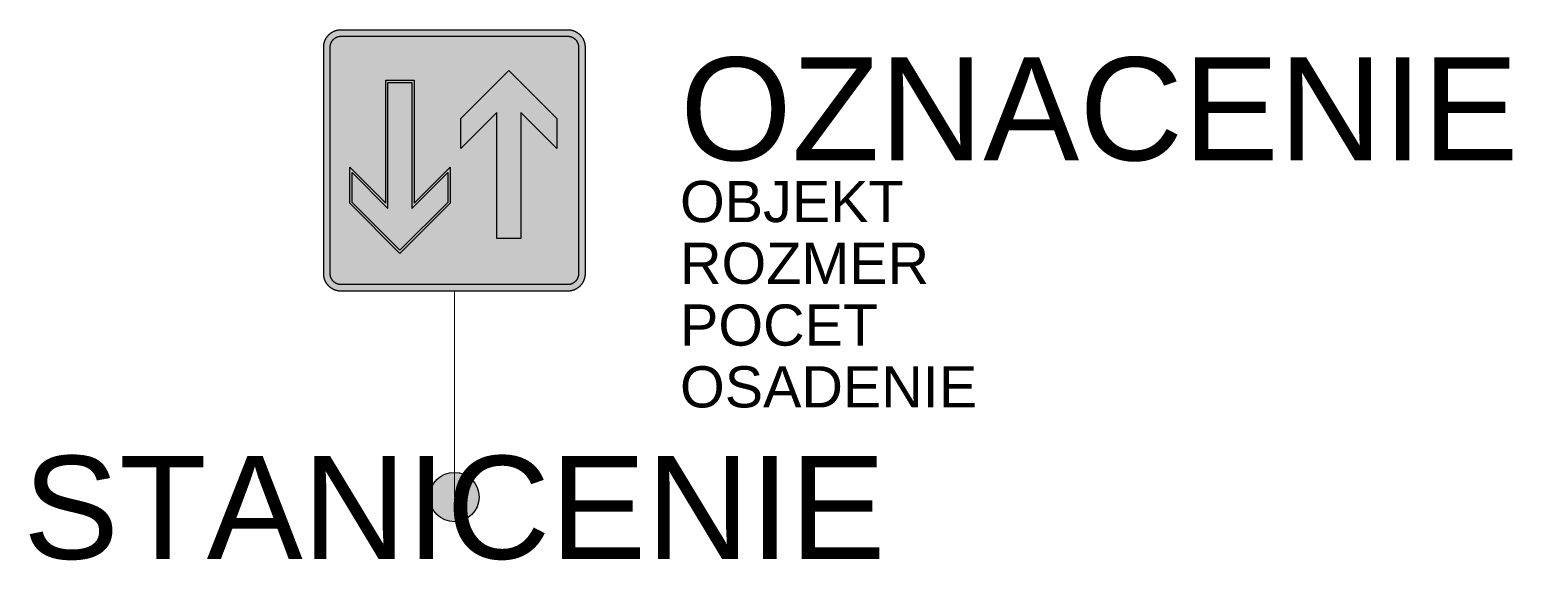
# Model space of a CAD drawing. Header units: metres. Extents: x -10.3 to 25.7, y -1.5 to 11.4.
import ezdxf
from ezdxf.enums import TextEntityAlignment as Align

# ---------------------------------------------------------------- set-up
doc = ezdxf.new("R2010")
doc.units = ezdxf.units.M
doc.layers.get('Defpoints').update_dxf_attribs({"color": 140, "lineweight": 5})
doc.styles.get("Standard").update_dxf_attribs({"font": 'arial.ttf'})

msp = doc.modelspace()

# ---------------------------------------------------------------- hatches: boundary and pattern name
at = {"true_color": 0xf1efea}
for points in [[(-2.752, 5), (-2.757, 5), (-2.762, 5), (-2.767, 5), (-2.773, 5), (-2.778, 5.001), (-2.783, 5.001), (-2.788, 5.002), (-2.793, 5.002), (-2.799, 5.003), (-2.804, 5.003), (-2.809, 5.004), (-2.814, 5.005), (-2.819, 5.005), (-2.824, 5.006), (-2.83, 5.007), (-2.835, 5.008), (-2.84, 5.009), (-2.845, 5.01), (-2.85, 5.012), (-2.855, 5.013), (-2.86, 5.014), (-2.865, 5.015), (-2.87, 5.017), (-2.875, 5.018), (-2.88, 5.02), (-2.885, 5.021), (-2.89, 5.023), (-2.894, 5.025), (-2.899, 5.027), (-2.904, 5.028), (-2.909, 5.03), (-2.914, 5.032), (-2.918, 5.034), (-2.923, 5.036), (-2.928, 5.038), (-2.933, 5.041), (-2.937, 5.043), (-2.942, 5.045), (-2.946, 5.047), (-2.951, 5.05), (-2.956, 5.052), (-2.96, 5.055), (-2.965, 5.057), (-2.969, 5.06), (-2.973, 5.063), (-2.978, 5.065), (-2.982, 5.068), (-2.987, 5.071), (-2.991, 5.074), (-2.995, 5.077), (-2.999, 5.08), (-3.004, 5.083), (-3.008, 5.086), (-3.012, 5.089), (-3.016, 5.093), (-3.02, 5.096), (-3.024, 5.099), (-3.028, 5.103), (-3.032, 5.106), (-3.036, 5.109), (-3.04, 5.113), (-3.044, 5.117), (-3.047, 5.12), (-3.051, 5.124), (-3.055, 5.128), (-3.058, 5.131), (-3.062, 5.135), (-3.065, 5.139), (-3.069, 5.143), (-3.072, 5.147), (-3.076, 5.151), (-3.079, 5.155), (-3.082, 5.159), (-3.086, 5.163), (-3.089, 5.167), (-3.092, 5.171), (-3.095, 5.176), (-3.098, 5.18), (-3.101, 5.184), (-3.104, 5.188), (-3.107, 5.193), (-3.109, 5.197), (-3.112, 5.201), (-3.115, 5.206), (-3.118, 5.21), (-3.12, 5.215), (-3.123, 5.219), (-3.125, 5.224), (-3.128, 5.229), (-3.13, 5.233), (-3.132, 5.238), (-3.134, 5.242), (-3.137, 5.247), (-3.139, 5.252), (-3.141, 5.256), (-3.143, 5.261), (-3.145, 5.266), (-3.147, 5.271), (-3.148, 5.276), (-3.15, 5.281), (-3.152, 5.285), (-3.154, 5.29), (-3.155, 5.295), (-3.157, 5.3), (-3.158, 5.305), (-3.16, 5.31), (-3.161, 5.315), (-3.162, 5.32), (-3.164, 5.325), (-3.165, 5.33), (-3.166, 5.335), (-3.167, 5.34), (-3.168, 5.345), (-3.169, 5.351), (-3.17, 5.356), (-3.17, 5.361), (-3.171, 5.366), (-3.172, 5.371), (-3.172, 5.376), (-3.173, 5.381), (-3.173, 5.387), (-3.174, 5.392), (-3.174, 5.397), (-3.174, 5.402), (-3.175, 5.408), (-3.175, 5.413), (-3.175, 5.418), (-3.175, 5.423), (-3.175, 10.927), (-3.175, 10.932), (-3.175, 10.937), (-3.175, 10.942), (-3.174, 10.948), (-3.174, 10.953), (-3.174, 10.958), (-3.173, 10.963), (-3.173, 10.968), (-3.172, 10.974), (-3.172, 10.979), (-3.171, 10.984), (-3.17, 10.989), (-3.17, 10.994), (-3.169, 10.999), (-3.168, 11.004), (-3.167, 11.01), (-3.166, 11.015), (-3.165, 11.02), (-3.164, 11.025), (-3.162, 11.03), (-3.161, 11.035), (-3.16, 11.04), (-3.158, 11.045), (-3.157, 11.05), (-3.155, 11.055), (-3.154, 11.06), (-3.152, 11.064), (-3.15, 11.069), (-3.148, 11.074), (-3.147, 11.079), (-3.145, 11.084), (-3.143, 11.089), (-3.141, 11.093), (-3.139, 11.098), (-3.137, 11.103), (-3.134, 11.108), (-3.132, 11.112), (-3.13, 11.117), (-3.128, 11.121), (-3.125, 11.126), (-3.123, 11.131), (-3.12, 11.135), (-3.118, 11.14), (-3.115, 11.144), (-3.112, 11.148), (-3.109, 11.153), (-3.107, 11.157), (-3.104, 11.161), (-3.101, 11.166), (-3.098, 11.17), (-3.095, 11.174), (-3.092, 11.178), (-3.089, 11.183), (-3.086, 11.187), (-3.082, 11.191), (-3.079, 11.195), (-3.076, 11.199), (-3.072, 11.203), (-3.069, 11.207), (-3.065, 11.211), (-3.062, 11.215), (-3.058, 11.218), (-3.055, 11.222), (-3.051, 11.226), (-3.047, 11.23), (-3.044, 11.233), (-3.04, 11.237), (-3.036, 11.24), (-3.032, 11.244), (-3.028, 11.247), (-3.024, 11.251), (-3.02, 11.254), (-3.016, 11.257), (-3.012, 11.261), (-3.008, 11.264), (-3.004, 11.267), (-2.999, 11.27), (-2.995, 11.273), (-2.991, 11.276), (-2.987, 11.279), (-2.982, 11.282), (-2.978, 11.284), (-2.973, 11.287), (-2.969, 11.29), (-2.965, 11.293), (-2.96, 11.295), (-2.956, 11.298), (-2.951, 11.3), (-2.946, 11.302), (-2.942, 11.305), (-2.937, 11.307), (-2.933, 11.309), (-2.928, 11.312), (-2.923, 11.314), (-2.918, 11.316), (-2.914, 11.318), (-2.909, 11.32), (-2.904, 11.322), (-2.899, 11.323), (-2.894, 11.325), (-2.89, 11.327), (-2.885, 11.329), (-2.88, 11.33), (-2.875, 11.332), (-2.87, 11.333), (-2.865, 11.335), (-2.86, 11.336), (-2.855, 11.337), (-2.85, 11.338), (-2.845, 11.34), (-2.84, 11.341), (-2.835, 11.342), (-2.83, 11.343), (-2.824, 11.344), (-2.819, 11.345), (-2.814, 11.345), (-2.809, 11.346), (-2.804, 11.347), (-2.799, 11.347), (-2.793, 11.348), (-2.788, 11.348), (-2.783, 11.349), (-2.778, 11.349), (-2.773, 11.349), (-2.767, 11.35), (-2.762, 11.35), (-2.757, 11.35), (-2.752, 11.35), (2.752, 11.35), (2.757, 11.35), (2.762, 11.35), (2.767, 11.35), (2.773, 11.349), (2.778, 11.349), (2.783, 11.349), (2.788, 11.348), (2.793, 11.348), (2.799, 11.347), (2.804, 11.347), (2.809, 11.346), (2.814, 11.345), (2.819, 11.345), (2.824, 11.344), (2.83, 11.343), (2.835, 11.342), (2.84, 11.341), (2.845, 11.34), (2.85, 11.338), (2.855, 11.337), (2.86, 11.336), (2.865, 11.335), (2.87, 11.333), (2.875, 11.332), (2.88, 11.33), (2.885, 11.329), (2.89, 11.327), (2.894, 11.325), (2.899, 11.323), (2.904, 11.322), (2.909, 11.32), (2.914, 11.318), (2.918, 11.316), (2.923, 11.314), (2.928, 11.312), (2.933, 11.309), (2.937, 11.307), (2.942, 11.305), (2.946, 11.302), (2.951, 11.3), (2.956, 11.298), (2.96, 11.295), (2.965, 11.293), (2.969, 11.29), (2.973, 11.287), (2.978, 11.284), (2.982, 11.282), (2.987, 11.279), (2.991, 11.276), (2.995, 11.273), (2.999, 11.27), (3.003, 11.267), (3.008, 11.264), (3.012, 11.261), (3.016, 11.257), (3.02, 11.254), (3.024, 11.251), (3.028, 11.247), (3.032, 11.244), (3.036, 11.24), (3.04, 11.237), (3.044, 11.233), (3.047, 11.23), (3.051, 11.226), (3.055, 11.222), (3.058, 11.218), (3.062, 11.215), (3.065, 11.211), (3.069, 11.207), (3.072, 11.203), (3.076, 11.199), (3.079, 11.195), (3.082, 11.191), (3.086, 11.187), (3.089, 11.183), (3.092, 11.178), (3.095, 11.174), (3.098, 11.17), (3.101, 11.166), (3.104, 11.161), (3.107, 11.157), (3.109, 11.153), (3.112, 11.148), (3.115, 11.144), (3.118, 11.14), (3.12, 11.135), (3.123, 11.131), (3.125, 11.126), (3.128, 11.121), (3.13, 11.117), (3.132, 11.112), (3.134, 11.108), (3.137, 11.103), (3.139, 11.098), (3.141, 11.093), (3.143, 11.089), (3.145, 11.084), (3.147, 11.079), (3.148, 11.074), (3.15, 11.069), (3.152, 11.064), (3.154, 11.06), (3.155, 11.055), (3.157, 11.05), (3.158, 11.045), (3.16, 11.04), (3.161, 11.035), (3.162, 11.03), (3.163, 11.025), (3.165, 11.02), (3.166, 11.015), (3.167, 11.01), (3.168, 11.004), (3.169, 10.999), (3.17, 10.994), (3.17, 10.989), (3.171, 10.984), (3.172, 10.979), (3.172, 10.974), (3.173, 10.968), (3.173, 10.963), (3.174, 10.958), (3.174, 10.953), (3.174, 10.948), (3.175, 10.942), (3.175, 10.937), (3.175, 10.932), (3.175, 10.927), (3.175, 5.423), (3.175, 5.418), (3.175, 5.413), (3.175, 5.408), (3.174, 5.402), (3.174, 5.397), (3.174, 5.392), (3.173, 5.387), (3.173, 5.381), (3.172, 5.376), (3.172, 5.371), (3.171, 5.366), (3.17, 5.361), (3.17, 5.356), (3.169, 5.351), (3.168, 5.345), (3.167, 5.34), (3.166, 5.335), (3.165, 5.33), (3.163, 5.325), (3.162, 5.32), (3.161, 5.315), (3.16, 5.31), (3.158, 5.305), (3.157, 5.3), (3.155, 5.295), (3.154, 5.29), (3.152, 5.285), (3.15, 5.281), (3.148, 5.276), (3.147, 5.271), (3.145, 5.266), (3.143, 5.261), (3.141, 5.256), (3.139, 5.252), (3.137, 5.247), (3.134, 5.242), (3.132, 5.238), (3.13, 5.233), (3.128, 5.229), (3.125, 5.224), (3.123, 5.219), (3.12, 5.215), (3.118, 5.21), (3.115, 5.206), (3.112, 5.201), (3.109, 5.197), (3.107, 5.193), (3.104, 5.188), (3.101, 5.184), (3.098, 5.18), (3.095, 5.176), (3.092, 5.171), (3.089, 5.167), (3.086, 5.163), (3.082, 5.159), (3.079, 5.155), (3.076, 5.151), (3.072, 5.147), (3.069, 5.143), (3.065, 5.139), (3.062, 5.135), (3.058, 5.131), (3.055, 5.128), (3.051, 5.124), (3.047, 5.12), (3.044, 5.117), (3.04, 5.113), (3.036, 5.109), (3.032, 5.106), (3.028, 5.103), (3.024, 5.099), (3.02, 5.096), (3.016, 5.093), (3.012, 5.089), (3.008, 5.086), (3.003, 5.083), (2.999, 5.08), (2.995, 5.077), (2.991, 5.074), (2.987, 5.071), (2.982, 5.068), (2.978, 5.065), (2.973, 5.063), (2.969, 5.06), (2.965, 5.057), (2.96, 5.055), (2.956, 5.052), (2.951, 5.05), (2.946, 5.047), (2.942, 5.045), (2.937, 5.043), (2.933, 5.041), (2.928, 5.038), (2.923, 5.036), (2.918, 5.034), (2.914, 5.032), (2.909, 5.03), (2.904, 5.028), (2.899, 5.027), (2.894, 5.025), (2.89, 5.023), (2.885, 5.021), (2.88, 5.02), (2.875, 5.018), (2.87, 5.017), (2.865, 5.015), (2.86, 5.014), (2.855, 5.013), (2.85, 5.012), (2.845, 5.01), (2.84, 5.009), (2.835, 5.008), (2.83, 5.007), (2.824, 5.006), (2.819, 5.005), (2.814, 5.005), (2.809, 5.004), (2.804, 5.003), (2.799, 5.003), (2.793, 5.002), (2.788, 5.002), (2.783, 5.001), (2.778, 5.001), (2.773, 5), (2.767, 5), (2.762, 5), (2.757, 5), (2.752, 5)], [(-1.323, 5.917), (-2.54, 7.134), (-2.54, 8.012), (-1.667, 7.139), (-1.667, 10.12), (-0.979, 10.12), (-0.979, 7.139), (-0.106, 8.012), (-0.106, 7.134)], [(1.323, 10.358), (2.487, 9.194), (2.487, 8.466), (1.614, 9.339), (1.614, 6.283), (1.032, 6.283), (1.032, 9.339), (0.159, 8.466), (0.159, 9.194)]]:
    msp.add_hatch(color=7, dxfattribs=at).paths.add_polyline_path(points)
at = {"true_color": 0x9b9b9b}
msp.add_hatch(color=253, dxfattribs=at).paths.add_polyline_path([(-2.752, 5.159), (-2.759, 5.159), (-2.765, 5.159), (-2.772, 5.159), (-2.779, 5.16), (-2.785, 5.161), (-2.792, 5.162), (-2.799, 5.163), (-2.805, 5.164), (-2.811, 5.166), (-2.818, 5.167), (-2.824, 5.169), (-2.83, 5.171), (-2.837, 5.173), (-2.843, 5.175), (-2.849, 5.177), (-2.855, 5.18), (-2.861, 5.182), (-2.866, 5.185), (-2.872, 5.188), (-2.878, 5.191), (-2.883, 5.194), (-2.889, 5.197), (-2.894, 5.2), (-2.9, 5.204), (-2.905, 5.207), (-2.91, 5.211), (-2.915, 5.215), (-2.92, 5.219), (-2.925, 5.223), (-2.93, 5.227), (-2.934, 5.232), (-2.939, 5.236), (-2.943, 5.241), (-2.947, 5.245), (-2.952, 5.25), (-2.956, 5.255), (-2.96, 5.26), (-2.964, 5.265), (-2.967, 5.27), (-2.971, 5.275), (-2.975, 5.281), (-2.978, 5.286), (-2.981, 5.292), (-2.984, 5.297), (-2.987, 5.303), (-2.99, 5.309), (-2.993, 5.314), (-2.996, 5.32), (-2.998, 5.326), (-3, 5.332), (-3.002, 5.338), (-3.004, 5.345), (-3.006, 5.351), (-3.008, 5.357), (-3.01, 5.364), (-3.011, 5.37), (-3.012, 5.376), (-3.013, 5.383), (-3.014, 5.39), (-3.015, 5.396), (-3.015, 5.403), (-3.016, 5.41), (-3.016, 5.417), (-3.016, 5.423), (-3.016, 10.927), (-3.016, 10.933), (-3.016, 10.94), (-3.015, 10.947), (-3.015, 10.954), (-3.014, 10.96), (-3.013, 10.967), (-3.012, 10.973), (-3.011, 10.98), (-3.01, 10.986), (-3.008, 10.993), (-3.006, 10.999), (-3.004, 11.005), (-3.002, 11.011), (-3, 11.018), (-2.998, 11.024), (-2.996, 11.03), (-2.993, 11.035), (-2.99, 11.041), (-2.987, 11.047), (-2.984, 11.053), (-2.981, 11.058), (-2.978, 11.064), (-2.975, 11.069), (-2.971, 11.075), (-2.967, 11.08), (-2.964, 11.085), (-2.96, 11.09), (-2.956, 11.095), (-2.952, 11.1), (-2.947, 11.105), (-2.943, 11.109), (-2.939, 11.114), (-2.934, 11.118), (-2.93, 11.122), (-2.925, 11.127), (-2.92, 11.131), (-2.915, 11.135), (-2.91, 11.139), (-2.905, 11.142), (-2.9, 11.146), (-2.894, 11.149), (-2.889, 11.153), (-2.883, 11.156), (-2.878, 11.159), (-2.872, 11.162), (-2.866, 11.165), (-2.861, 11.168), (-2.855, 11.17), (-2.849, 11.173), (-2.843, 11.175), (-2.837, 11.177), (-2.83, 11.179), (-2.824, 11.181), (-2.818, 11.183), (-2.811, 11.184), (-2.805, 11.186), (-2.799, 11.187), (-2.792, 11.188), (-2.785, 11.189), (-2.779, 11.19), (-2.772, 11.19), (-2.765, 11.191), (-2.759, 11.191), (-2.752, 11.191), (2.752, 11.191), (2.758, 11.191), (2.765, 11.191), (2.772, 11.19), (2.779, 11.19), (2.785, 11.189), (2.792, 11.188), (2.799, 11.187), (2.805, 11.186), (2.811, 11.184), (2.818, 11.183), (2.824, 11.181), (2.83, 11.179), (2.837, 11.177), (2.843, 11.175), (2.849, 11.173), (2.855, 11.17), (2.861, 11.168), (2.866, 11.165), (2.872, 11.162), (2.878, 11.159), (2.883, 11.156), (2.889, 11.153), (2.894, 11.149), (2.9, 11.146), (2.905, 11.142), (2.91, 11.139), (2.915, 11.135), (2.92, 11.131), (2.925, 11.127), (2.93, 11.122), (2.934, 11.118), (2.939, 11.114), (2.943, 11.109), (2.947, 11.105), (2.952, 11.1), (2.956, 11.095), (2.96, 11.09), (2.964, 11.085), (2.967, 11.08), (2.971, 11.075), (2.975, 11.069), (2.978, 11.064), (2.981, 11.058), (2.984, 11.053), (2.987, 11.047), (2.99, 11.041), (2.993, 11.035), (2.995, 11.03), (2.998, 11.024), (3, 11.018), (3.002, 11.011), (3.004, 11.005), (3.006, 10.999), (3.008, 10.993), (3.009, 10.986), (3.011, 10.98), (3.012, 10.973), (3.013, 10.967), (3.014, 10.96), (3.015, 10.954), (3.015, 10.947), (3.016, 10.94), (3.016, 10.933), (3.016, 10.927), (3.016, 5.423), (3.016, 5.417), (3.016, 5.41), (3.015, 5.403), (3.015, 5.396), (3.014, 5.39), (3.013, 5.383), (3.012, 5.376), (3.011, 5.37), (3.009, 5.364), (3.008, 5.357), (3.006, 5.351), (3.004, 5.345), (3.002, 5.338), (3, 5.332), (2.998, 5.326), (2.995, 5.32), (2.993, 5.314), (2.99, 5.309), (2.987, 5.303), (2.984, 5.297), (2.981, 5.292), (2.978, 5.286), (2.975, 5.281), (2.971, 5.275), (2.967, 5.27), (2.964, 5.265), (2.96, 5.26), (2.956, 5.255), (2.952, 5.25), (2.947, 5.245), (2.943, 5.241), (2.939, 5.236), (2.934, 5.232), (2.93, 5.227), (2.925, 5.223), (2.92, 5.219), (2.915, 5.215), (2.91, 5.211), (2.905, 5.207), (2.9, 5.204), (2.894, 5.2), (2.889, 5.197), (2.883, 5.194), (2.878, 5.191), (2.872, 5.188), (2.866, 5.185), (2.861, 5.182), (2.855, 5.18), (2.849, 5.177), (2.843, 5.175), (2.837, 5.173), (2.83, 5.171), (2.824, 5.169), (2.818, 5.167), (2.811, 5.166), (2.805, 5.164), (2.799, 5.163), (2.792, 5.162), (2.785, 5.161), (2.779, 5.16), (2.772, 5.159), (2.765, 5.159), (2.758, 5.159), (2.752, 5.159)])
at = {"true_color": 0x828282}
msp.add_hatch(color=8, dxfattribs=at).paths.add_polyline_path([(-1.323, 5.992), (-2.487, 7.156), (-2.487, 7.884), (-1.614, 7.011), (-1.614, 10.067), (-1.032, 10.067), (-1.032, 7.011), (-0.159, 7.884), (-0.159, 7.156)])
h = msp.add_hatch(color=0)
h.dxf.hatch_style = 1
h.paths.add_polyline_path([(0.6, 0, 1), (-0.6, 0, 1)])

# ---------------------------------------------------------------- linework, layer by layer
at = {"lineweight": 9}
msp.add_line((0, 5), (0, 2.5), dxfattribs=at)
at = {"color": 0, "lineweight": 9}
msp.add_line((0, 2.5), (0, 0), dxfattribs=at)
at = {"color": 7, "true_color": 0xf1efea}
for points in [[(-2.752, 5), (-2.757, 5), (-2.762, 5), (-2.767, 5), (-2.773, 5), (-2.778, 5.001), (-2.783, 5.001), (-2.788, 5.002), (-2.793, 5.002), (-2.799, 5.003), (-2.804, 5.003), (-2.809, 5.004), (-2.814, 5.005), (-2.819, 5.005), (-2.824, 5.006), (-2.83, 5.007), (-2.835, 5.008), (-2.84, 5.009), (-2.845, 5.01), (-2.85, 5.012), (-2.855, 5.013), (-2.86, 5.014), (-2.865, 5.015), (-2.87, 5.017), (-2.875, 5.018), (-2.88, 5.02), (-2.885, 5.021), (-2.89, 5.023), (-2.894, 5.025), (-2.899, 5.027), (-2.904, 5.028), (-2.909, 5.03), (-2.914, 5.032), (-2.918, 5.034), (-2.923, 5.036), (-2.928, 5.038), (-2.933, 5.041), (-2.937, 5.043), (-2.942, 5.045), (-2.946, 5.047), (-2.951, 5.05), (-2.956, 5.052), (-2.96, 5.055), (-2.965, 5.057), (-2.969, 5.06), (-2.973, 5.063), (-2.978, 5.065), (-2.982, 5.068), (-2.987, 5.071), (-2.991, 5.074), (-2.995, 5.077), (-2.999, 5.08), (-3.004, 5.083), (-3.008, 5.086), (-3.012, 5.089), (-3.016, 5.093), (-3.02, 5.096), (-3.024, 5.099), (-3.028, 5.103), (-3.032, 5.106), (-3.036, 5.109), (-3.04, 5.113), (-3.044, 5.117), (-3.047, 5.12), (-3.051, 5.124), (-3.055, 5.128), (-3.058, 5.131), (-3.062, 5.135), (-3.065, 5.139), (-3.069, 5.143), (-3.072, 5.147), (-3.076, 5.151), (-3.079, 5.155), (-3.082, 5.159), (-3.086, 5.163), (-3.089, 5.167), (-3.092, 5.171), (-3.095, 5.176), (-3.098, 5.18), (-3.101, 5.184), (-3.104, 5.188), (-3.107, 5.193), (-3.109, 5.197), (-3.112, 5.201), (-3.115, 5.206), (-3.118, 5.21), (-3.12, 5.215), (-3.123, 5.219), (-3.125, 5.224), (-3.128, 5.229), (-3.13, 5.233), (-3.132, 5.238), (-3.134, 5.242), (-3.137, 5.247), (-3.139, 5.252), (-3.141, 5.256), (-3.143, 5.261), (-3.145, 5.266), (-3.147, 5.271), (-3.148, 5.276), (-3.15, 5.281), (-3.152, 5.285), (-3.154, 5.29), (-3.155, 5.295), (-3.157, 5.3), (-3.158, 5.305), (-3.16, 5.31), (-3.161, 5.315), (-3.162, 5.32), (-3.164, 5.325), (-3.165, 5.33), (-3.166, 5.335), (-3.167, 5.34), (-3.168, 5.345), (-3.169, 5.351), (-3.17, 5.356), (-3.17, 5.361), (-3.171, 5.366), (-3.172, 5.371), (-3.172, 5.376), (-3.173, 5.381), (-3.173, 5.387), (-3.174, 5.392), (-3.174, 5.397), (-3.174, 5.402), (-3.175, 5.408), (-3.175, 5.413), (-3.175, 5.418), (-3.175, 5.423), (-3.175, 10.927), (-3.175, 10.932), (-3.175, 10.937), (-3.175, 10.942), (-3.174, 10.948), (-3.174, 10.953), (-3.174, 10.958), (-3.173, 10.963), (-3.173, 10.968), (-3.172, 10.974), (-3.172, 10.979), (-3.171, 10.984), (-3.17, 10.989), (-3.17, 10.994), (-3.169, 10.999), (-3.168, 11.004), (-3.167, 11.01), (-3.166, 11.015), (-3.165, 11.02), (-3.164, 11.025), (-3.162, 11.03), (-3.161, 11.035), (-3.16, 11.04), (-3.158, 11.045), (-3.157, 11.05), (-3.155, 11.055), (-3.154, 11.06), (-3.152, 11.064), (-3.15, 11.069), (-3.148, 11.074), (-3.147, 11.079), (-3.145, 11.084), (-3.143, 11.089), (-3.141, 11.093), (-3.139, 11.098), (-3.137, 11.103), (-3.134, 11.108), (-3.132, 11.112), (-3.13, 11.117), (-3.128, 11.121), (-3.125, 11.126), (-3.123, 11.131), (-3.12, 11.135), (-3.118, 11.14), (-3.115, 11.144), (-3.112, 11.148), (-3.109, 11.153), (-3.107, 11.157), (-3.104, 11.161), (-3.101, 11.166), (-3.098, 11.17), (-3.095, 11.174), (-3.092, 11.178), (-3.089, 11.183), (-3.086, 11.187), (-3.082, 11.191), (-3.079, 11.195), (-3.076, 11.199), (-3.072, 11.203), (-3.069, 11.207), (-3.065, 11.211), (-3.062, 11.215), (-3.058, 11.218), (-3.055, 11.222), (-3.051, 11.226), (-3.047, 11.23), (-3.044, 11.233), (-3.04, 11.237), (-3.036, 11.24), (-3.032, 11.244), (-3.028, 11.247), (-3.024, 11.251), (-3.02, 11.254), (-3.016, 11.257), (-3.012, 11.261), (-3.008, 11.264), (-3.004, 11.267), (-2.999, 11.27), (-2.995, 11.273), (-2.991, 11.276), (-2.987, 11.279), (-2.982, 11.282), (-2.978, 11.284), (-2.973, 11.287), (-2.969, 11.29), (-2.965, 11.293), (-2.96, 11.295), (-2.956, 11.298), (-2.951, 11.3), (-2.946, 11.302), (-2.942, 11.305), (-2.937, 11.307), (-2.933, 11.309), (-2.928, 11.312), (-2.923, 11.314), (-2.918, 11.316), (-2.914, 11.318), (-2.909, 11.32), (-2.904, 11.322), (-2.899, 11.323), (-2.894, 11.325), (-2.89, 11.327), (-2.885, 11.329), (-2.88, 11.33), (-2.875, 11.332), (-2.87, 11.333), (-2.865, 11.335), (-2.86, 11.336), (-2.855, 11.337), (-2.85, 11.338), (-2.845, 11.34), (-2.84, 11.341), (-2.835, 11.342), (-2.83, 11.343), (-2.824, 11.344), (-2.819, 11.345), (-2.814, 11.345), (-2.809, 11.346), (-2.804, 11.347), (-2.799, 11.347), (-2.793, 11.348), (-2.788, 11.348), (-2.783, 11.349), (-2.778, 11.349), (-2.773, 11.349), (-2.767, 11.35), (-2.762, 11.35), (-2.757, 11.35), (-2.752, 11.35), (2.752, 11.35), (2.757, 11.35), (2.762, 11.35), (2.767, 11.35), (2.773, 11.349), (2.778, 11.349), (2.783, 11.349), (2.788, 11.348), (2.793, 11.348), (2.799, 11.347), (2.804, 11.347), (2.809, 11.346), (2.814, 11.345), (2.819, 11.345), (2.824, 11.344), (2.83, 11.343), (2.835, 11.342), (2.84, 11.341), (2.845, 11.34), (2.85, 11.338), (2.855, 11.337), (2.86, 11.336), (2.865, 11.335), (2.87, 11.333), (2.875, 11.332), (2.88, 11.33), (2.885, 11.329), (2.89, 11.327), (2.894, 11.325), (2.899, 11.323), (2.904, 11.322), (2.909, 11.32), (2.914, 11.318), (2.918, 11.316), (2.923, 11.314), (2.928, 11.312), (2.933, 11.309), (2.937, 11.307), (2.942, 11.305), (2.946, 11.302), (2.951, 11.3), (2.956, 11.298), (2.96, 11.295), (2.965, 11.293), (2.969, 11.29), (2.973, 11.287), (2.978, 11.284), (2.982, 11.282), (2.987, 11.279), (2.991, 11.276), (2.995, 11.273), (2.999, 11.27), (3.003, 11.267), (3.008, 11.264), (3.012, 11.261), (3.016, 11.257), (3.02, 11.254), (3.024, 11.251), (3.028, 11.247), (3.032, 11.244), (3.036, 11.24), (3.04, 11.237), (3.044, 11.233), (3.047, 11.23), (3.051, 11.226), (3.055, 11.222), (3.058, 11.218), (3.062, 11.215), (3.065, 11.211), (3.069, 11.207), (3.072, 11.203), (3.076, 11.199), (3.079, 11.195), (3.082, 11.191), (3.086, 11.187), (3.089, 11.183), (3.092, 11.178), (3.095, 11.174), (3.098, 11.17), (3.101, 11.166), (3.104, 11.161), (3.107, 11.157), (3.109, 11.153), (3.112, 11.148), (3.115, 11.144), (3.118, 11.14), (3.12, 11.135), (3.123, 11.131), (3.125, 11.126), (3.128, 11.121), (3.13, 11.117), (3.132, 11.112), (3.134, 11.108), (3.137, 11.103), (3.139, 11.098), (3.141, 11.093), (3.143, 11.089), (3.145, 11.084), (3.147, 11.079), (3.148, 11.074), (3.15, 11.069), (3.152, 11.064), (3.154, 11.06), (3.155, 11.055), (3.157, 11.05), (3.158, 11.045), (3.16, 11.04), (3.161, 11.035), (3.162, 11.03), (3.163, 11.025), (3.165, 11.02), (3.166, 11.015), (3.167, 11.01), (3.168, 11.004), (3.169, 10.999), (3.17, 10.994), (3.17, 10.989), (3.171, 10.984), (3.172, 10.979), (3.172, 10.974), (3.173, 10.968), (3.173, 10.963), (3.174, 10.958), (3.174, 10.953), (3.174, 10.948), (3.175, 10.942), (3.175, 10.937), (3.175, 10.932), (3.175, 10.927), (3.175, 5.423), (3.175, 5.418), (3.175, 5.413), (3.175, 5.408), (3.174, 5.402), (3.174, 5.397), (3.174, 5.392), (3.173, 5.387), (3.173, 5.381), (3.172, 5.376), (3.172, 5.371), (3.171, 5.366), (3.17, 5.361), (3.17, 5.356), (3.169, 5.351), (3.168, 5.345), (3.167, 5.34), (3.166, 5.335), (3.165, 5.33), (3.163, 5.325), (3.162, 5.32), (3.161, 5.315), (3.16, 5.31), (3.158, 5.305), (3.157, 5.3), (3.155, 5.295), (3.154, 5.29), (3.152, 5.285), (3.15, 5.281), (3.148, 5.276), (3.147, 5.271), (3.145, 5.266), (3.143, 5.261), (3.141, 5.256), (3.139, 5.252), (3.137, 5.247), (3.134, 5.242), (3.132, 5.238), (3.13, 5.233), (3.128, 5.229), (3.125, 5.224), (3.123, 5.219), (3.12, 5.215), (3.118, 5.21), (3.115, 5.206), (3.112, 5.201), (3.109, 5.197), (3.107, 5.193), (3.104, 5.188), (3.101, 5.184), (3.098, 5.18), (3.095, 5.176), (3.092, 5.171), (3.089, 5.167), (3.086, 5.163), (3.082, 5.159), (3.079, 5.155), (3.076, 5.151), (3.072, 5.147), (3.069, 5.143), (3.065, 5.139), (3.062, 5.135), (3.058, 5.131), (3.055, 5.128), (3.051, 5.124), (3.047, 5.12), (3.044, 5.117), (3.04, 5.113), (3.036, 5.109), (3.032, 5.106), (3.028, 5.103), (3.024, 5.099), (3.02, 5.096), (3.016, 5.093), (3.012, 5.089), (3.008, 5.086), (3.003, 5.083), (2.999, 5.08), (2.995, 5.077), (2.991, 5.074), (2.987, 5.071), (2.982, 5.068), (2.978, 5.065), (2.973, 5.063), (2.969, 5.06), (2.965, 5.057), (2.96, 5.055), (2.956, 5.052), (2.951, 5.05), (2.946, 5.047), (2.942, 5.045), (2.937, 5.043), (2.933, 5.041), (2.928, 5.038), (2.923, 5.036), (2.918, 5.034), (2.914, 5.032), (2.909, 5.03), (2.904, 5.028), (2.899, 5.027), (2.894, 5.025), (2.89, 5.023), (2.885, 5.021), (2.88, 5.02), (2.875, 5.018), (2.87, 5.017), (2.865, 5.015), (2.86, 5.014), (2.855, 5.013), (2.85, 5.012), (2.845, 5.01), (2.84, 5.009), (2.835, 5.008), (2.83, 5.007), (2.824, 5.006), (2.819, 5.005), (2.814, 5.005), (2.809, 5.004), (2.804, 5.003), (2.799, 5.003), (2.793, 5.002), (2.788, 5.002), (2.783, 5.001), (2.778, 5.001), (2.773, 5), (2.767, 5), (2.762, 5), (2.757, 5), (2.752, 5), (-2.752, 5)], [(-1.323, 5.917), (-2.54, 7.134), (-2.54, 8.012), (-1.667, 7.139), (-1.667, 10.12), (-0.979, 10.12), (-0.979, 7.139), (-0.106, 8.012), (-0.106, 7.134), (-1.323, 5.917)], [(1.323, 10.358), (2.487, 9.194), (2.487, 8.466), (1.614, 9.339), (1.614, 6.283), (1.032, 6.283), (1.032, 9.339), (0.159, 8.466), (0.159, 9.194), (1.323, 10.358)]]:
    msp.add_lwpolyline(points, dxfattribs=at)
at = {"color": 253, "true_color": 0x9b9b9b}
msp.add_lwpolyline([(-2.752, 5.159), (-2.759, 5.159), (-2.765, 5.159), (-2.772, 5.159), (-2.779, 5.16), (-2.785, 5.161), (-2.792, 5.162), (-2.799, 5.163), (-2.805, 5.164), (-2.811, 5.166), (-2.818, 5.167), (-2.824, 5.169), (-2.83, 5.171), (-2.837, 5.173), (-2.843, 5.175), (-2.849, 5.177), (-2.855, 5.18), (-2.861, 5.182), (-2.866, 5.185), (-2.872, 5.188), (-2.878, 5.191), (-2.883, 5.194), (-2.889, 5.197), (-2.894, 5.2), (-2.9, 5.204), (-2.905, 5.207), (-2.91, 5.211), (-2.915, 5.215), (-2.92, 5.219), (-2.925, 5.223), (-2.93, 5.227), (-2.934, 5.232), (-2.939, 5.236), (-2.943, 5.241), (-2.947, 5.245), (-2.952, 5.25), (-2.956, 5.255), (-2.96, 5.26), (-2.964, 5.265), (-2.967, 5.27), (-2.971, 5.275), (-2.975, 5.281), (-2.978, 5.286), (-2.981, 5.292), (-2.984, 5.297), (-2.987, 5.303), (-2.99, 5.309), (-2.993, 5.314), (-2.996, 5.32), (-2.998, 5.326), (-3, 5.332), (-3.002, 5.338), (-3.004, 5.345), (-3.006, 5.351), (-3.008, 5.357), (-3.01, 5.364), (-3.011, 5.37), (-3.012, 5.376), (-3.013, 5.383), (-3.014, 5.39), (-3.015, 5.396), (-3.015, 5.403), (-3.016, 5.41), (-3.016, 5.417), (-3.016, 5.423), (-3.016, 10.927), (-3.016, 10.933), (-3.016, 10.94), (-3.015, 10.947), (-3.015, 10.954), (-3.014, 10.96), (-3.013, 10.967), (-3.012, 10.973), (-3.011, 10.98), (-3.01, 10.986), (-3.008, 10.993), (-3.006, 10.999), (-3.004, 11.005), (-3.002, 11.011), (-3, 11.018), (-2.998, 11.024), (-2.996, 11.03), (-2.993, 11.035), (-2.99, 11.041), (-2.987, 11.047), (-2.984, 11.053), (-2.981, 11.058), (-2.978, 11.064), (-2.975, 11.069), (-2.971, 11.075), (-2.967, 11.08), (-2.964, 11.085), (-2.96, 11.09), (-2.956, 11.095), (-2.952, 11.1), (-2.947, 11.105), (-2.943, 11.109), (-2.939, 11.114), (-2.934, 11.118), (-2.93, 11.122), (-2.925, 11.127), (-2.92, 11.131), (-2.915, 11.135), (-2.91, 11.139), (-2.905, 11.142), (-2.9, 11.146), (-2.894, 11.149), (-2.889, 11.153), (-2.883, 11.156), (-2.878, 11.159), (-2.872, 11.162), (-2.866, 11.165), (-2.861, 11.168), (-2.855, 11.17), (-2.849, 11.173), (-2.843, 11.175), (-2.837, 11.177), (-2.83, 11.179), (-2.824, 11.181), (-2.818, 11.183), (-2.811, 11.184), (-2.805, 11.186), (-2.799, 11.187), (-2.792, 11.188), (-2.785, 11.189), (-2.779, 11.19), (-2.772, 11.19), (-2.765, 11.191), (-2.759, 11.191), (-2.752, 11.191), (2.752, 11.191), (2.758, 11.191), (2.765, 11.191), (2.772, 11.19), (2.779, 11.19), (2.785, 11.189), (2.792, 11.188), (2.799, 11.187), (2.805, 11.186), (2.811, 11.184), (2.818, 11.183), (2.824, 11.181), (2.83, 11.179), (2.837, 11.177), (2.843, 11.175), (2.849, 11.173), (2.855, 11.17), (2.861, 11.168), (2.866, 11.165), (2.872, 11.162), (2.878, 11.159), (2.883, 11.156), (2.889, 11.153), (2.894, 11.149), (2.9, 11.146), (2.905, 11.142), (2.91, 11.139), (2.915, 11.135), (2.92, 11.131), (2.925, 11.127), (2.93, 11.122), (2.934, 11.118), (2.939, 11.114), (2.943, 11.109), (2.947, 11.105), (2.952, 11.1), (2.956, 11.095), (2.96, 11.09), (2.964, 11.085), (2.967, 11.08), (2.971, 11.075), (2.975, 11.069), (2.978, 11.064), (2.981, 11.058), (2.984, 11.053), (2.987, 11.047), (2.99, 11.041), (2.993, 11.035), (2.995, 11.03), (2.998, 11.024), (3, 11.018), (3.002, 11.011), (3.004, 11.005), (3.006, 10.999), (3.008, 10.993), (3.009, 10.986), (3.011, 10.98), (3.012, 10.973), (3.013, 10.967), (3.014, 10.96), (3.015, 10.954), (3.015, 10.947), (3.016, 10.94), (3.016, 10.933), (3.016, 10.927), (3.016, 5.423), (3.016, 5.417), (3.016, 5.41), (3.015, 5.403), (3.015, 5.396), (3.014, 5.39), (3.013, 5.383), (3.012, 5.376), (3.011, 5.37), (3.009, 5.364), (3.008, 5.357), (3.006, 5.351), (3.004, 5.345), (3.002, 5.338), (3, 5.332), (2.998, 5.326), (2.995, 5.32), (2.993, 5.314), (2.99, 5.309), (2.987, 5.303), (2.984, 5.297), (2.981, 5.292), (2.978, 5.286), (2.975, 5.281), (2.971, 5.275), (2.967, 5.27), (2.964, 5.265), (2.96, 5.26), (2.956, 5.255), (2.952, 5.25), (2.947, 5.245), (2.943, 5.241), (2.939, 5.236), (2.934, 5.232), (2.93, 5.227), (2.925, 5.223), (2.92, 5.219), (2.915, 5.215), (2.91, 5.211), (2.905, 5.207), (2.9, 5.204), (2.894, 5.2), (2.889, 5.197), (2.883, 5.194), (2.878, 5.191), (2.872, 5.188), (2.866, 5.185), (2.861, 5.182), (2.855, 5.18), (2.849, 5.177), (2.843, 5.175), (2.837, 5.173), (2.83, 5.171), (2.824, 5.169), (2.818, 5.167), (2.811, 5.166), (2.805, 5.164), (2.799, 5.163), (2.792, 5.162), (2.785, 5.161), (2.779, 5.16), (2.772, 5.159), (2.765, 5.159), (2.758, 5.159), (2.752, 5.159), (-2.752, 5.159)], dxfattribs=at)
at = {"color": 8, "true_color": 0x828282}
msp.add_lwpolyline([(-1.323, 5.992), (-2.487, 7.156), (-2.487, 7.884), (-1.614, 7.011), (-1.614, 10.067), (-1.032, 10.067), (-1.032, 7.011), (-0.159, 7.884), (-0.159, 7.156), (-1.323, 5.992)], dxfattribs=at)
at = {"color": 0}
msp.add_circle((0, 0), 0.6, dxfattribs=at)

# ---------------------------------------------------------------- texts
msp.add_attdef('OZNACENIE', (5.482, 8.177), '304', height=2.5)
msp.add_attdef('STANICENIE', text='', height=2.5).set_placement((0, 1), align=Align.TOP_CENTER)
at = {"layer": 'Defpoints'}
for tag, p, s in [('OBJEKT', (5.482, 6.677), 'Jestvujúci'), ('ROZMER', (5.482, 5.177), '420x420/600x600/840x840'), ('POCET', (5.482, 3.677), ''), ('OSADENIE', (5.482, 2.177), '')]:
    msp.add_attdef(tag, p, s, height=1, dxfattribs=at)

doc.saveas('drawing.dxf')
